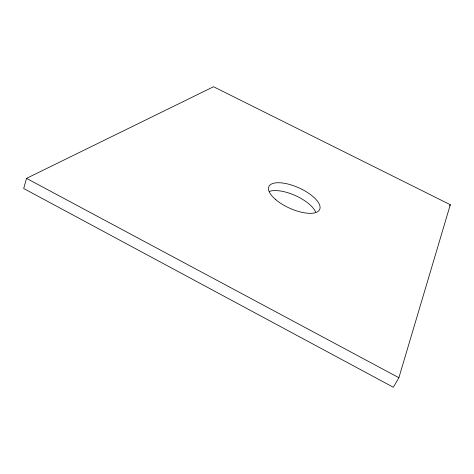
<?xml version="1.0" encoding="UTF-8"?>
<svg xmlns="http://www.w3.org/2000/svg" width="474" height="474" viewBox="0 0 474 474"><rect width="100%" height="100%" fill="white"/><g stroke="black" fill="none" stroke-linecap="round" stroke-linejoin="round"><path stroke-width="0.71" d="M26.514 178.366L23.7 188.516L393.331 387.258L398.889 377.707L450.3 204.715L213.537 86.742L26.514 178.366L398.889 377.707M449.642 205.912L450.3 204.715M269.481 191.36A27.711 11.4 24.2 0 1 295.225 195.501A27.711 11.4 24.2 0 1 315.631 211.991M275.85 199.744A27.853 11.169 24.2 0 0 319.138 210.343A27.853 11.169 24.2 0 0 287.819 184.001A27.853 11.169 24.2 0 0 275.85 199.744"/></g></svg>
